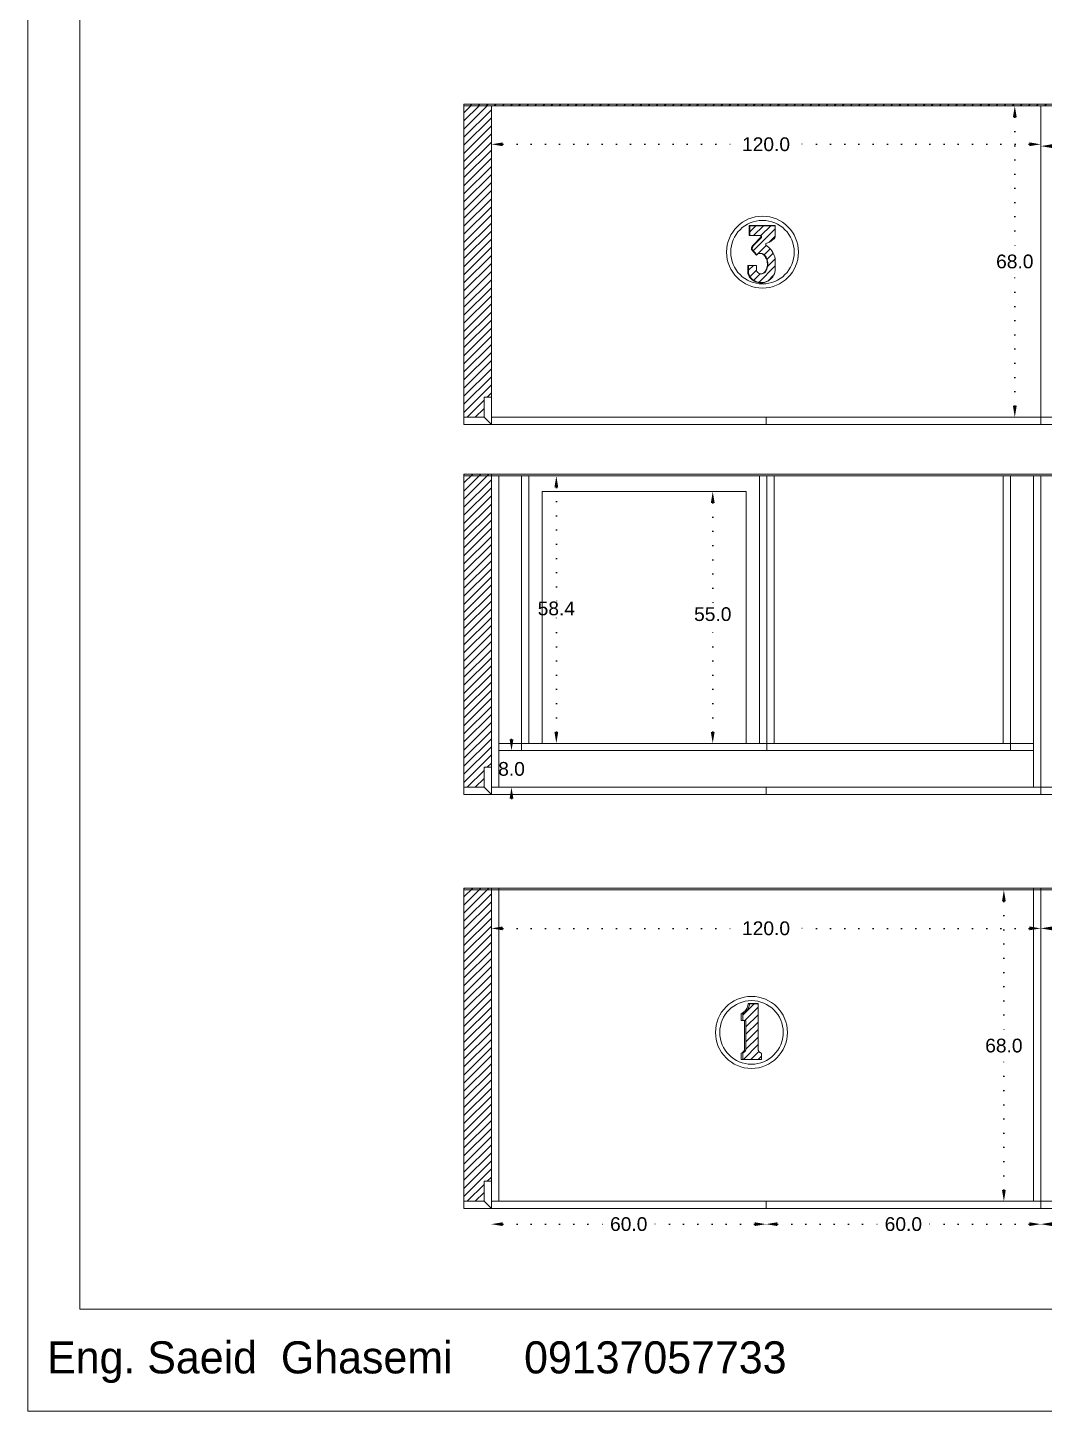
# Model space of a CAD drawing. Header units: inches. Extents: x 91 to 9019, y -381 to 2878.
# Drawn here: x 5181.1 to 5403.2, y 575 to 877.2 of the extents above; entities that cross this region are included whole.
import ezdxf

# ---------------------------------------------------------------- set-up
doc = ezdxf.new("R2010")
doc.units = ezdxf.units.IN
doc.header["$MEASUREMENT"] = 0
doc.linetypes.add('ACAD_ISO07W100', pattern=[3, 0, -3])
doc.styles.get("Standard").update_dxf_attribs({"font": 'arial.ttf'})
doc.dimstyles.get("Standard").update_dxf_attribs({"dimtxt": 3, "dimasz": 2.5, "dimexe": 0.18, "dimexo": 0.0625, "dimgap": 0.09, "dimtad": 0, "dimtih": 1, "dimtoh": 1, "dimdec": 1, "dimzin": 0, "dimdsep": 46, "dimtxsty": 'Standard', "dimcen": 0.09, "dimse1": 1, "dimse2": 1, "dimadec": 0, "dimazin": 0, "dimtfac": 1, "dimtdec": 1, "dimtix": 1, "dimtofl": 0, "dimtmove": 0, "dimatfit": 3, "dimfxl": 1, "dimtolj": 1, "dimtzin": 0, "dimarcsym": 0})

# ---------------------------------------------------------------- blocks, each defined once
blk = doc.blocks.new('*D73')
at = {"color": 0, "linetype": 'ACAD_ISO07W100', "lineweight": -2, "transparency": 16777216}
for p, q in [((5396.75, 857.6), (5396.75, 827.72)), ((5396.75, 794.6), (5396.75, 824.47))]:
    blk.add_line(p, q, dxfattribs=at)
at = {"color": 0, "transparency": 16777216}
for points in [[(5396.34, 857.6), (5397.17, 857.6), (5396.75, 860.1)], [(5396.34, 794.6), (5397.17, 794.6), (5396.75, 792.1)]]:
    blk.add_solid(points, dxfattribs=at)
at = {"layer": 'Defpoints', "color": 0, "transparency": 16777216}
for p in [(5402.41, 860.1), (5396.75, 792.1), (5402.41, 792.1)]:
    blk.add_point(p, dxfattribs=at)
at = {"color": 0, "lineweight": 20, "transparency": 16777216, "insert": (5396.75, 826.1), "char_height": 3, "attachment_point": 5}
blk.add_mtext('\\A1;68.0', dxfattribs=at)
blk = doc.blocks.new('*D62')
at = {"color": 0, "linetype": 'ACAD_ISO07W100', "lineweight": -2, "transparency": 16777216}
for p, q in [((5284.91, 851.7), (5337.4, 851.7)), ((5399.91, 851.7), (5347.41, 851.7))]:
    blk.add_line(p, q, dxfattribs=at)
at = {"color": 0, "transparency": 16777216}
for points in [[(5284.91, 852.12), (5284.91, 851.29), (5282.41, 851.7)], [(5399.91, 852.12), (5399.91, 851.29), (5402.41, 851.7)]]:
    blk.add_solid(points, dxfattribs=at)
at = {"layer": 'Defpoints', "color": 0, "transparency": 16777216}
for p in [(5282.41, 860.5), (5402.41, 860.5), (5282.41, 851.7)]:
    blk.add_point(p, dxfattribs=at)
at = {"color": 0, "lineweight": 20, "transparency": 16777216, "insert": (5342.41, 851.7), "char_height": 3, "attachment_point": 5}
blk.add_mtext('\\A1;120.0', dxfattribs=at)
blk = doc.blocks.new('*D63')
at = {"color": 0, "linetype": 'ACAD_ISO07W100', "lineweight": -2, "transparency": 16777216}
for p, q in [((5404.91, 851.3), (5428.42, 851.3)), ((5459.91, 851.3), (5436.4, 851.3))]:
    blk.add_line(p, q, dxfattribs=at)
at = {"color": 0, "transparency": 16777216}
for points in [[(5404.91, 851.72), (5404.91, 850.89), (5402.41, 851.3)], [(5459.91, 851.72), (5459.91, 850.89), (5462.41, 851.3)]]:
    blk.add_solid(points, dxfattribs=at)
at = {"layer": 'Defpoints', "color": 0, "transparency": 16777216}
for p in [(5402.41, 860.1), (5462.41, 860.1), (5462.41, 851.3)]:
    blk.add_point(p, dxfattribs=at)
at = {"color": 0, "lineweight": 20, "transparency": 16777216, "insert": (5432.41, 851.3), "char_height": 3, "attachment_point": 5}
blk.add_mtext('\\A1;60.0', dxfattribs=at)
blk = doc.blocks.new('*D74')
at = {"color": 0, "linetype": 'ACAD_ISO07W100', "lineweight": -2, "transparency": 16777216}
for p, q in [((5330.77, 773.38), (5330.77, 750.7)), ((5330.77, 723.38), (5330.77, 747.46))]:
    blk.add_line(p, q, dxfattribs=at)
at = {"color": 0, "transparency": 16777216}
for points in [[(5330.35, 773.38), (5331.18, 773.38), (5330.77, 775.88)], [(5330.35, 723.38), (5331.18, 723.38), (5330.77, 720.88)]]:
    blk.add_solid(points, dxfattribs=at)
at = {"layer": 'Defpoints', "color": 0, "transparency": 16777216}
for p in [(5330.77, 775.88), (5340.98, 775.88), (5342.58, 720.88)]:
    blk.add_point(p, dxfattribs=at)
at = {"color": 0, "lineweight": 20, "transparency": 16777216, "insert": (5330.77, 749.08), "char_height": 3, "attachment_point": 5}
blk.add_mtext('\\A1;55.0', dxfattribs=at)
blk = doc.blocks.new('*D61')
at = {"color": 0, "linetype": 'ACAD_ISO07W100', "lineweight": -2, "transparency": 16777216}
for p, q in [((5284.91, 680.47), (5337.4, 680.47)), ((5399.91, 680.47), (5347.41, 680.47))]:
    blk.add_line(p, q, dxfattribs=at)
at = {"color": 0, "transparency": 16777216}
for points in [[(5284.91, 680.89), (5284.91, 680.05), (5282.41, 680.47)], [(5399.91, 680.89), (5399.91, 680.05), (5402.41, 680.47)]]:
    blk.add_solid(points, dxfattribs=at)
at = {"layer": 'Defpoints', "color": 0, "transparency": 16777216}
for p in [(5282.41, 688.86), (5402.41, 688.86), (5402.41, 680.47)]:
    blk.add_point(p, dxfattribs=at)
at = {"color": 0, "lineweight": 20, "transparency": 16777216, "insert": (5342.41, 680.47), "char_height": 3, "attachment_point": 5}
blk.add_mtext('\\A1;120.0', dxfattribs=at)
blk = doc.blocks.new('*D72')
at = {"color": 0, "linetype": 'ACAD_ISO07W100', "lineweight": -2, "transparency": 16777216}
for p, q in [((5404.91, 680.47), (5468.4, 680.47)), ((5541.91, 680.47), (5478.41, 680.47))]:
    blk.add_line(p, q, dxfattribs=at)
at = {"color": 0, "transparency": 16777216}
for points in [[(5404.91, 680.89), (5404.91, 680.05), (5402.41, 680.47)], [(5541.91, 680.89), (5541.91, 680.05), (5544.41, 680.47)]]:
    blk.add_solid(points, dxfattribs=at)
at = {"layer": 'Defpoints', "color": 0, "transparency": 16777216}
for p in [(5544.41, 689.26), (5402.41, 688.86), (5544.41, 680.47)]:
    blk.add_point(p, dxfattribs=at)
at = {"color": 0, "lineweight": 20, "transparency": 16777216, "insert": (5473.41, 680.47), "char_height": 3, "attachment_point": 5}
blk.add_mtext('\\A1;142.0', dxfattribs=at)
blk = doc.blocks.new('*D76')
at = {"color": 0, "linetype": 'ACAD_ISO07W100', "lineweight": -2, "transparency": 16777216}
for p, q in [((5394.37, 686.36), (5394.37, 656.49)), ((5394.37, 623.36), (5394.37, 653.24))]:
    blk.add_line(p, q, dxfattribs=at)
at = {"color": 0, "transparency": 16777216}
for points in [[(5393.95, 686.36), (5394.78, 686.36), (5394.37, 688.86)], [(5393.95, 623.36), (5394.78, 623.36), (5394.37, 620.86)]]:
    blk.add_solid(points, dxfattribs=at)
at = {"layer": 'Defpoints', "color": 0, "transparency": 16777216}
for p in [(5400.81, 688.86), (5394.37, 620.86), (5400.81, 620.86)]:
    blk.add_point(p, dxfattribs=at)
at = {"color": 0, "lineweight": 20, "transparency": 16777216, "insert": (5394.37, 654.86), "char_height": 3, "attachment_point": 5}
blk.add_mtext('\\A1;68.0', dxfattribs=at)
blk = doc.blocks.new('*D77')
at = {"color": 0, "linetype": 'ACAD_ISO07W100', "lineweight": -2, "transparency": 16777216}
for p, q in [((5284.91, 615.87), (5308.42, 615.87)), ((5339.91, 615.87), (5316.4, 615.87))]:
    blk.add_line(p, q, dxfattribs=at)
at = {"color": 0, "transparency": 16777216}
for points in [[(5284.91, 616.29), (5284.91, 615.46), (5282.41, 615.87)], [(5339.91, 616.29), (5339.91, 615.46), (5342.41, 615.87)]]:
    blk.add_solid(points, dxfattribs=at)
at = {"layer": 'Defpoints', "color": 0, "transparency": 16777216}
for p in [(5282.41, 619.26), (5342.41, 619.26), (5282.41, 615.87)]:
    blk.add_point(p, dxfattribs=at)
at = {"color": 0, "lineweight": 20, "transparency": 16777216, "insert": (5312.41, 615.87), "char_height": 3, "attachment_point": 5}
blk.add_mtext('\\A1;60.0', dxfattribs=at)
blk = doc.blocks.new('*D78')
at = {"color": 0, "linetype": 'ACAD_ISO07W100', "lineweight": -2, "transparency": 16777216}
for p, q in [((5344.91, 615.87), (5368.42, 615.87)), ((5399.91, 615.87), (5376.4, 615.87))]:
    blk.add_line(p, q, dxfattribs=at)
at = {"color": 0, "transparency": 16777216}
for points in [[(5344.91, 616.29), (5344.91, 615.46), (5342.41, 615.87)], [(5399.91, 616.29), (5399.91, 615.46), (5402.41, 615.87)]]:
    blk.add_solid(points, dxfattribs=at)
at = {"layer": 'Defpoints', "color": 0, "transparency": 16777216}
for p in [(5342.41, 619.26), (5402.41, 619.26), (5342.41, 615.87)]:
    blk.add_point(p, dxfattribs=at)
at = {"color": 0, "lineweight": 20, "transparency": 16777216, "insert": (5372.41, 615.87), "char_height": 3, "attachment_point": 5}
blk.add_mtext('\\A1;60.0', dxfattribs=at)
blk = doc.blocks.new('*D67')
at = {"color": 0, "linetype": 'ACAD_ISO07W100', "lineweight": -2, "transparency": 16777216}
for p, q in [((5404.91, 615.87), (5433.94, 615.87)), ((5470.91, 615.87), (5441.88, 615.87))]:
    blk.add_line(p, q, dxfattribs=at)
at = {"color": 0, "transparency": 16777216}
for points in [[(5404.91, 616.29), (5404.91, 615.46), (5402.41, 615.87)], [(5470.91, 616.29), (5470.91, 615.46), (5473.41, 615.87)]]:
    blk.add_solid(points, dxfattribs=at)
at = {"layer": 'Defpoints', "color": 0, "transparency": 16777216}
for p in [(5402.41, 619.26), (5473.41, 619.26), (5402.41, 615.87)]:
    blk.add_point(p, dxfattribs=at)
at = {"color": 0, "lineweight": 20, "transparency": 16777216, "insert": (5437.91, 615.87), "char_height": 3, "attachment_point": 5}
blk.add_mtext('\\A1;71.0', dxfattribs=at)
blk = doc.blocks.new('*D158')
at = {"color": 0, "linetype": 'ACAD_ISO07W100', "lineweight": -2, "transparency": 16777216}
for p, q in [((5286.81, 721.78), (5286.81, 724.28)), ((5286.81, 708.78), (5286.81, 706.28))]:
    blk.add_line(p, q, dxfattribs=at)
at = {"color": 0, "transparency": 16777216}
for points in [[(5286.39, 721.78), (5287.22, 721.78), (5286.81, 719.28)], [(5286.39, 708.78), (5287.22, 708.78), (5286.81, 711.28)]]:
    blk.add_solid(points, dxfattribs=at)
at = {"layer": 'Defpoints', "color": 0, "transparency": 16777216}
for p in [(5284.01, 719.28), (5284.01, 711.28), (5286.81, 711.28)]:
    blk.add_point(p, dxfattribs=at)
at = {"color": 0, "lineweight": 20, "transparency": 16777216, "insert": (5286.81, 715.28), "char_height": 3, "attachment_point": 5}
blk.add_mtext('\\A1;8.0', dxfattribs=at)
blk = doc.blocks.new('*D159')
at = {"color": 0, "linetype": 'ACAD_ISO07W100', "lineweight": -2, "transparency": 16777216}
for p, q in [((5296.6, 776.78), (5296.6, 751.94)), ((5296.6, 723.38), (5296.6, 748.69))]:
    blk.add_line(p, q, dxfattribs=at)
at = {"color": 0, "transparency": 16777216}
for points in [[(5296.18, 776.78), (5297.01, 776.78), (5296.6, 779.28)], [(5296.18, 723.38), (5297.01, 723.38), (5296.6, 720.88)]]:
    blk.add_solid(points, dxfattribs=at)
at = {"layer": 'Defpoints', "color": 0, "transparency": 16777216}
for p in [(5290.61, 779.28), (5296.6, 779.28), (5290.61, 720.88)]:
    blk.add_point(p, dxfattribs=at)
at = {"color": 0, "lineweight": 20, "transparency": 16777216, "insert": (5296.6, 750.32), "char_height": 3, "attachment_point": 5}
blk.add_mtext('\\A1;58.4', dxfattribs=at)

msp = doc.modelspace()

# ---------------------------------------------------------------- hatches: boundary and pattern name
at = {"lineweight": 20}
h = msp.add_hatch(dxfattribs=at)
h.set_pattern_fill('ANSI31', color=256, scale=10)
h.paths.add_polyline_path([(5484.41, 860.1), (5550.41, 860.1), (5550.41, 860.5), (5276.41, 860.5), (5276.41, 860.1), (5462.41, 860.1), (5462.41, 823.7), (5463.41, 823.7), (5463.41, 858.7), (5484.41, 858.7)])
h = msp.add_hatch(dxfattribs=at)
h.set_pattern_fill('ANSI31', color=256, scale=10)
h.set_pattern_definition([(45, (3532.7737, -1.186), (-0.8838835, 0.8838835), [])])
h.paths.add_polyline_path([(5548.81, 860.1), (5544.41, 860.1), (5544.41, 796.5), (5546.01, 796.5), (5546.01, 792.1), (5548.81, 792.1)])
h.paths.add_polyline_path([(5282.41, 860.1), (5276.41, 860.1), (5276.41, 792.1), (5280.81, 792.1), (5280.81, 796.5), (5282.41, 796.5)])
h = msp.add_hatch(dxfattribs=at)
h.set_pattern_fill('ANSI31', color=256, scale=9.218651)
h.set_pattern_definition([(45, (4629.8879, 1373.5497), (-0.8148213, 0.8148213), [])])
h.paths.add_polyline_path([(5344.44, 833.93), (5338.88, 833.93), (5338.88, 831.77), (5341.3, 831.77), (5341.44, 831.74), (5341.44, 831.37), (5339.72, 829.64), (5339.61, 829.51), (5339.57, 829.45), (5339.52, 829.38), (5339.49, 829.3), (5339.46, 829.23), (5339.43, 829.15), (5339.41, 829.07), (5339.39, 828.99), (5339.38, 828.83), (5339.38, 828.75), (5340.39, 827.57), (5340.42, 827.6), (5340.55, 827.69), (5340.68, 827.77), (5340.83, 827.82), (5340.98, 827.85), (5341.14, 827.86), (5341.27, 827.86), (5341.43, 827.85), (5341.58, 827.82), (5341.72, 827.77), (5341.86, 827.7), (5341.98, 827.6), (5342.09, 827.5), (5342.28, 827.27), (5342.44, 827.02), (5342.58, 826.75), (5342.69, 826.48), (5342.76, 826.19), (5342.81, 825.9), (5342.83, 825.6), (5342.81, 825.3), (5342.77, 825.01), (5342.69, 824.72), (5342.59, 824.44), (5342.46, 824.18), (5342.36, 823.98), (5342.23, 823.81), (5342.06, 823.66), (5341.87, 823.56), (5341.74, 823.51), (5341.53, 823.45), (5341.31, 823.42), (5341.09, 823.45), (5340.88, 823.51), (5340.69, 823.62), (5340.53, 823.77), (5340.39, 823.94), (5340.3, 824.14), (5340.3, 825.25), (5338.61, 825.25), (5338.61, 823.45), (5338.73, 823.16), (5338.88, 822.9), (5339.05, 822.65), (5339.25, 822.42), (5339.48, 822.21), (5339.72, 822.02), (5339.98, 821.86), (5340.25, 821.73), (5340.54, 821.63), (5340.84, 821.56), (5341.14, 821.52), (5341.45, 821.51), (5341.81, 821.54), (5342.18, 821.61), (5342.53, 821.72), (5342.79, 821.84), (5343.06, 822.01), (5343.36, 822.23), (5343.63, 822.49), (5343.86, 822.78), (5344.07, 823.09), (5344.23, 823.43), (5344.36, 823.78), (5344.44, 824.14), (5344.44, 826.02), (5344.43, 826.39), (5344.38, 826.75), (5344.3, 827.1), (5344.19, 827.45), (5344.06, 827.79), (5343.89, 828.11), (5343.7, 828.42), (5343.48, 828.71), (5343.24, 828.98), (5342.98, 829.23), (5342.69, 829.45), (5342.39, 829.65), (5342.39, 830.02), (5342.59, 830.09), (5342.78, 830.17), (5342.98, 830.25), (5343.16, 830.35), (5343.34, 830.45), (5343.52, 830.56), (5343.69, 830.68), (5343.85, 830.81), (5344.01, 830.95), (5344.16, 831.09), (5344.31, 831.25), (5344.44, 831.4)])
h = msp.add_hatch(dxfattribs=at)
h.set_pattern_fill('ANSI31', color=256, scale=10)
h.set_pattern_definition([(45, (3532.7737, -82.0015), (-0.8838835, 0.8838835), [])])
h.paths.add_polyline_path([(5548.81, 779.68), (5544.41, 779.68), (5544.41, 715.68), (5546.01, 715.68), (5546.01, 711.28), (5548.81, 711.28)])
h.paths.add_polyline_path([(5282.41, 779.68), (5276.41, 779.68), (5276.41, 711.28), (5280.81, 711.28), (5280.81, 715.68), (5282.41, 715.68)])
h = msp.add_hatch(dxfattribs=at)
h.set_pattern_fill('ANSI31', color=256, scale=10)
h.set_pattern_definition([(45, (3532.7737, -172.4184), (-0.8838835, 0.8838835), [])])
h.paths.add_polyline_path([(5548.81, 689.26), (5544.41, 689.26), (5544.41, 625.26), (5546.01, 625.26), (5546.01, 620.86), (5548.81, 620.86)])
h.paths.add_polyline_path([(5282.41, 689.26), (5276.41, 689.26), (5276.41, 620.86), (5280.81, 620.86), (5280.81, 625.26), (5282.41, 625.26)])
h = msp.add_hatch(dxfattribs=at)
h.set_pattern_fill('ANSI31', color=256, scale=9.218651)
h.set_pattern_definition([(45, (4591.4383, 1203.0494), (-0.8148213, 0.8148213), [])])
h.paths.add_polyline_path([(5341.2, 653.3), (5341.11, 653.34), (5341.03, 653.39), (5340.95, 653.46), (5340.88, 653.53), (5340.82, 653.61), (5340.77, 653.7), (5340.73, 653.79), (5340.7, 653.88), (5340.68, 653.98), (5340.68, 654.08), (5340.68, 664.01), (5338.81, 664.01), (5338.79, 663.77), (5338.74, 663.55), (5338.67, 663.32), (5338.59, 663.11), (5338.48, 662.9), (5338.36, 662.7), (5338.22, 662.51), (5338.06, 662.34), (5337.89, 662.18), (5337.71, 662.03), (5337.52, 661.9), (5337.31, 661.79), (5337.31, 660.38), (5337.72, 660.38), (5338.03, 660.36), (5338.03, 654.12), (5338.01, 654.02), (5337.99, 653.93), (5337.96, 653.84), (5337.91, 653.75), (5337.86, 653.67), (5337.8, 653.59), (5337.74, 653.52), (5337.66, 653.46), (5337.58, 653.4), (5337.49, 653.36), (5337.4, 653.32), (5337.31, 653.29), (5337.31, 651.87), (5341.4, 651.87), (5341.4, 653.25), (5341.3, 653.27)])

# ---------------------------------------------------------------- linework, layer by layer
for p, q in [((5276.41, 860.5), (5550.41, 860.5)), ((5276.41, 860.5), (5276.41, 790.5)), ((5276.41, 860.1), (5462.41, 860.1)), ((5282.41, 860.1), (5282.41, 790.5)), ((5402.41, 860.1), (5402.41, 790.5)), ((5338.72, 833.99), (5338.72, 831.77)), ((5338.72, 831.77), (5338.88, 831.77)), ((5338.88, 833.93), (5338.88, 831.77)), ((5338.88, 831.77), (5341.3, 831.77)), ((5341.3, 831.77), (5341.44, 831.74)), ((5341.44, 831.74), (5341.44, 831.37)), ((5341.74, 823.51), (5341.53, 823.45)), ((5280.81, 796.5), (5280.81, 792.1)), ((5282.41, 796.5), (5280.81, 796.5)), ((5282.41, 790.5), (5282.41, 796.5)), ((5276.41, 792.1), (5280.81, 792.1)), ((5280.81, 792.1), (5282.41, 790.5)), ((5282.41, 792.1), (5544.41, 792.1)), ((5342.41, 792.1), (5342.41, 790.5)), ((5276.41, 790.5), (5462.41, 790.5)), ((5276.41, 779.68), (5550.41, 779.68)), ((5276.41, 779.68), (5276.41, 709.68)), ((5282.41, 779.68), (5282.41, 709.68)), ((5276.41, 779.28), (5550.41, 779.28)), ((5284.01, 779.28), (5284.01, 711.28)), ((5289.01, 779.28), (5289.01, 719.28)), ((5290.61, 779.28), (5290.61, 720.88)), ((5340.98, 720.88), (5340.98, 779.28)), ((5342.58, 719.28), (5342.58, 779.28)), ((5344.18, 720.88), (5344.18, 779.28)), ((5394.21, 779.28), (5394.21, 720.88)), ((5395.81, 779.28), (5395.81, 719.28)), ((5400.81, 779.28), (5400.81, 711.28)), ((5402.41, 779.28), (5402.41, 709.68)), ((5293.51, 775.88), (5338.08, 775.88)), ((5293.51, 775.88), (5293.51, 720.88)), ((5338.08, 720.88), (5338.08, 775.88)), ((5284.01, 720.88), (5400.81, 720.88)), ((5284.01, 719.28), (5400.81, 719.28)), ((5280.81, 715.68), (5280.81, 711.28)), ((5282.41, 715.68), (5280.81, 715.68)), ((5282.41, 709.68), (5282.41, 715.68)), ((5276.41, 711.28), (5280.81, 711.28)), ((5280.81, 711.28), (5282.41, 709.68)), ((5282.41, 711.28), (5544.41, 711.28)), ((5342.41, 711.28), (5342.41, 709.68)), ((5276.41, 709.68), (5462.41, 709.68)), ((5276.41, 689.26), (5550.41, 689.26)), ((5276.41, 689.26), (5276.41, 619.26)), ((5282.41, 689.26), (5282.41, 619.26)), ((5284.01, 689.26), (5284.01, 620.86)), ((5400.81, 689.26), (5400.81, 620.86)), ((5402.41, 689.26), (5402.41, 619.26)), ((5276.41, 688.86), (5550.41, 688.86)), ((5337.31, 661.79), (5337.31, 660.38)), ((5337.31, 651.87), (5341.4, 651.87)), ((5280.81, 625.26), (5280.81, 620.86)), ((5282.41, 625.26), (5280.81, 625.26)), ((5282.41, 619.26), (5282.41, 625.26)), ((5276.41, 620.86), (5280.81, 620.86)), ((5280.81, 620.86), (5282.41, 619.26)), ((5282.41, 620.86), (5402.41, 620.86)), ((5342.41, 620.86), (5342.41, 619.26)), ((5402.41, 620.86), (5544.41, 620.86)), ((5276.41, 619.26), (5550.41, 619.26))]:
    msp.add_line(p, q, dxfattribs=at)
for points in [[(5181.11, 1253.54), (5181.11, 575), (5660.88, 575), (5660.88, 1253.54)], [(5192.53, 1242.11), (5192.53, 597.34), (5649.46, 597.34), (5649.46, 1242.11)], [(5338.88, 833.93), (5344.44, 833.93), (5344.44, 833.99), (5338.72, 833.99)], [(5341.43, 827.85), (5341.27, 827.86), (5341.14, 827.86), (5341.29, 827.85), (5341.45, 827.82), (5341.59, 827.77), (5341.73, 827.69), (5341.86, 827.6), (5341.97, 827.49), (5342.16, 827.26), (5342.32, 827.01), (5342.46, 826.74), (5342.57, 826.46), (5342.65, 826.17), (5342.69, 825.88), (5342.71, 825.58), (5342.7, 825.28), (5342.65, 824.98), (5342.57, 824.69), (5342.47, 824.41), (5342.33, 824.14), (5342.24, 823.94), (5342.1, 823.77), (5341.94, 823.62), (5341.74, 823.51), (5341.87, 823.56), (5342.06, 823.66), (5342.23, 823.81), (5342.36, 823.98), (5342.46, 824.18), (5342.59, 824.44), (5342.69, 824.72), (5342.77, 825.01), (5342.81, 825.3), (5342.83, 825.6), (5342.81, 825.9), (5342.76, 826.19), (5342.69, 826.48), (5342.58, 826.75), (5342.44, 827.02), (5342.28, 827.27), (5342.09, 827.5), (5341.98, 827.6), (5341.86, 827.7), (5341.72, 827.77), (5341.58, 827.82)]]:
    msp.add_lwpolyline(points, close=True, dxfattribs=at)
for points in [[(5341.3, 831.4), (5339.57, 829.65), (5339.46, 829.53), (5339.42, 829.46), (5339.37, 829.39), (5339.34, 829.32), (5339.3, 829.24), (5339.28, 829.16), (5339.26, 829.08), (5339.24, 829), (5339.23, 828.84), (5339.23, 828.75), (5340.31, 827.49), (5340.39, 827.57), (5340.42, 827.6), (5340.55, 827.69), (5340.68, 827.77), (5340.83, 827.82), (5340.98, 827.85), (5341.14, 827.86)], [(5341.3, 831.77), (5341.3, 831.4), (5341.44, 831.37), (5339.72, 829.64), (5339.61, 829.51), (5339.57, 829.45), (5339.52, 829.38), (5339.49, 829.3), (5339.46, 829.23), (5339.43, 829.15), (5339.41, 829.07), (5339.39, 828.99), (5339.38, 828.83), (5339.38, 828.75), (5340.39, 827.57)], [(5343.36, 822.23), (5343.63, 822.49), (5343.86, 822.78), (5344.07, 823.09), (5344.23, 823.43), (5344.36, 823.78), (5344.44, 824.14), (5344.44, 826.02), (5344.43, 826.39), (5344.38, 826.75), (5344.3, 827.1), (5344.19, 827.45), (5344.06, 827.79), (5343.89, 828.11), (5343.7, 828.42), (5343.48, 828.71), (5343.24, 828.98), (5342.98, 829.23), (5342.69, 829.45), (5342.39, 829.65), (5342.39, 830.02), (5342.59, 830.09), (5342.78, 830.17), (5342.98, 830.25), (5343.16, 830.35), (5343.34, 830.45), (5343.52, 830.56), (5343.69, 830.68), (5343.85, 830.81), (5344.01, 830.95), (5344.16, 831.09), (5344.31, 831.25), (5344.44, 831.4), (5344.44, 833.93)], [(5341.53, 823.45), (5341.31, 823.42), (5341.09, 823.45), (5340.88, 823.51), (5340.69, 823.62), (5340.53, 823.77), (5340.39, 823.94), (5340.3, 824.14), (5340.3, 825.25), (5338.61, 825.25), (5338.45, 825.25), (5338.45, 823.4), (5338.57, 823.12), (5338.72, 822.85), (5338.9, 822.6), (5339.1, 822.36), (5339.32, 822.15), (5339.57, 821.97), (5339.83, 821.8), (5340.11, 821.67), (5340.4, 821.57), (5340.7, 821.49), (5341.01, 821.45), (5341.31, 821.44), (5341.69, 821.47), (5342.05, 821.55), (5342.41, 821.66), (5342.74, 821.81), (5342.79, 821.84), (5343.06, 822.01), (5343.36, 822.23)], [(5338.61, 825.25), (5338.61, 823.45), (5338.73, 823.16), (5338.88, 822.9), (5339.05, 822.65), (5339.25, 822.42), (5339.48, 822.21), (5339.72, 822.02), (5339.98, 821.86), (5340.25, 821.73), (5340.54, 821.63), (5340.84, 821.56), (5341.14, 821.52), (5341.45, 821.51), (5341.81, 821.54), (5342.18, 821.61), (5342.53, 821.72), (5342.79, 821.84)], [(5337, 651.8), (5341.4, 651.8), (5341.4, 651.87), (5341.4, 653.25), (5341.3, 653.27), (5341.2, 653.3), (5341.11, 653.34), (5341.03, 653.39), (5340.95, 653.46), (5340.88, 653.53), (5340.82, 653.61), (5340.77, 653.7), (5340.73, 653.79), (5340.7, 653.88), (5340.68, 653.98), (5340.68, 654.08), (5340.68, 664.01), (5340.68, 664.06), (5338.51, 664.06), (5338.49, 663.83), (5338.44, 663.6), (5338.37, 663.37), (5338.28, 663.15), (5338.18, 662.94), (5338.05, 662.74), (5337.91, 662.55), (5337.76, 662.38), (5337.58, 662.22), (5337.4, 662.07), (5337.2, 661.94), (5337, 661.83), (5337, 660.38), (5337.31, 660.38), (5337.72, 660.38), (5337.72, 654.08), (5337.7, 653.98), (5337.68, 653.89), (5337.65, 653.8), (5337.6, 653.71), (5337.55, 653.62), (5337.49, 653.55), (5337.42, 653.48), (5337.35, 653.41), (5337.27, 653.36), (5337.18, 653.31), (5337.09, 653.27), (5337, 653.25), (5337, 651.8), (5337.31, 651.87), (5337.31, 653.29), (5337.4, 653.32), (5337.49, 653.36), (5337.58, 653.4), (5337.66, 653.46), (5337.74, 653.52), (5337.8, 653.59), (5337.86, 653.67), (5337.91, 653.75), (5337.96, 653.84), (5337.99, 653.93), (5338.01, 654.02), (5338.03, 654.12), (5338.03, 660.36), (5337.72, 660.38)], [(5337, 661.83), (5337.31, 661.79), (5337.52, 661.9), (5337.71, 662.03), (5337.89, 662.18), (5338.06, 662.34), (5338.22, 662.51), (5338.36, 662.7), (5338.48, 662.9), (5338.59, 663.11), (5338.67, 663.32), (5338.74, 663.55), (5338.79, 663.77), (5338.81, 664.01)], [(5338.51, 664.06), (5338.81, 664.01), (5340.68, 664.01)]]:
    msp.add_lwpolyline(points, dxfattribs=at)
for centre, radius in [((5341.64, 828.15), 7.86), ((5341.64, 828.15), 6.94), ((5339.23, 657.75), 7.86), ((5339.23, 657.75), 6.94)]:
    msp.add_circle(centre, radius, dxfattribs=at)

# ---------------------------------------------------------------- texts
at = {"lineweight": 20, "insert": (5157.32, 590.29), "char_height": 7.0092, "attachment_point": 1}
msp.add_mtext_dynamic_manual_height_columns('{\\fPlantagenet Cherokee|b0|i0|c0|p18;^IEng. Saeid  Ghasemi      09137057733}', width=309.6041, gutter_width=34.62, heights=[0], dxfattribs=at)

# ---------------------------------------------------------------- dimensions: what is measured, and where the dimension line sits
at = {"lineweight": 20}
for base, p1, p2, picture, middle in [((5282.41, 851.7), (5402.41, 860.5), (5282.41, 860.5), '*D62', (5342.41, 851.7)), ((5462.41, 851.3), (5402.41, 860.1), (5462.41, 860.1), '*D63', (5432.41, 851.3)), ((5544.41, 680.47), (5402.41, 688.86), (5544.41, 689.26), '*D72', (5473.41, 680.47)), ((5402.41, 680.47), (5282.41, 688.86), (5402.41, 688.86), '*D61', (5342.41, 680.47)), ((5282.41, 615.87), (5342.41, 619.26), (5282.41, 619.26), '*D77', (5312.41, 615.87)), ((5342.41, 615.87), (5402.41, 619.26), (5342.41, 619.26), '*D78', (5372.41, 615.87)), ((5402.41, 615.87), (5473.41, 619.26), (5402.41, 619.26), '*D67', (5437.91, 615.87))]:
    dim = msp.add_linear_dim(base=base, p1=p1, p2=p2, dimstyle='Standard', dxfattribs=at)
    dim.commit()
    dim.dimension.update_dxf_attribs({"geometry": picture, "text_midpoint": middle})
for base, p1, p2, picture, middle in [((5396.75, 792.1), (5402.41, 860.1), (5402.41, 792.1), '*D73', (5396.75, 826.1)), ((5286.81, 711.28), (5284.01, 719.28), (5284.01, 711.28), '*D158', (5286.81, 715.28)), ((5394.37, 620.86), (5400.81, 688.86), (5400.81, 620.86), '*D76', (5394.37, 654.86))]:
    dim = msp.add_linear_dim(base=base, p1=p1, p2=p2, angle=90, dimstyle='Standard', dxfattribs=at)
    dim.commit()
    dim.dimension.update_dxf_attribs({"geometry": picture, "text_midpoint": middle})
for base, p1, p2, picture, middle in [((5296.6, 779.28), (5290.61, 720.88), (5290.61, 779.28), '*D159', (5296.6, 750.32)), ((5330.77, 775.88), (5342.58, 720.88), (5340.98, 775.88), '*D74', (5330.77, 749.08))]:
    dim = msp.add_linear_dim(base=base, p1=p1, p2=p2, angle=270, dimstyle='Standard', dxfattribs=at)
    dim.commit()
    dim.dimension.update_dxf_attribs({"geometry": picture, "text_midpoint": middle, "dimtype": 160})

doc.saveas('drawing.dxf')
